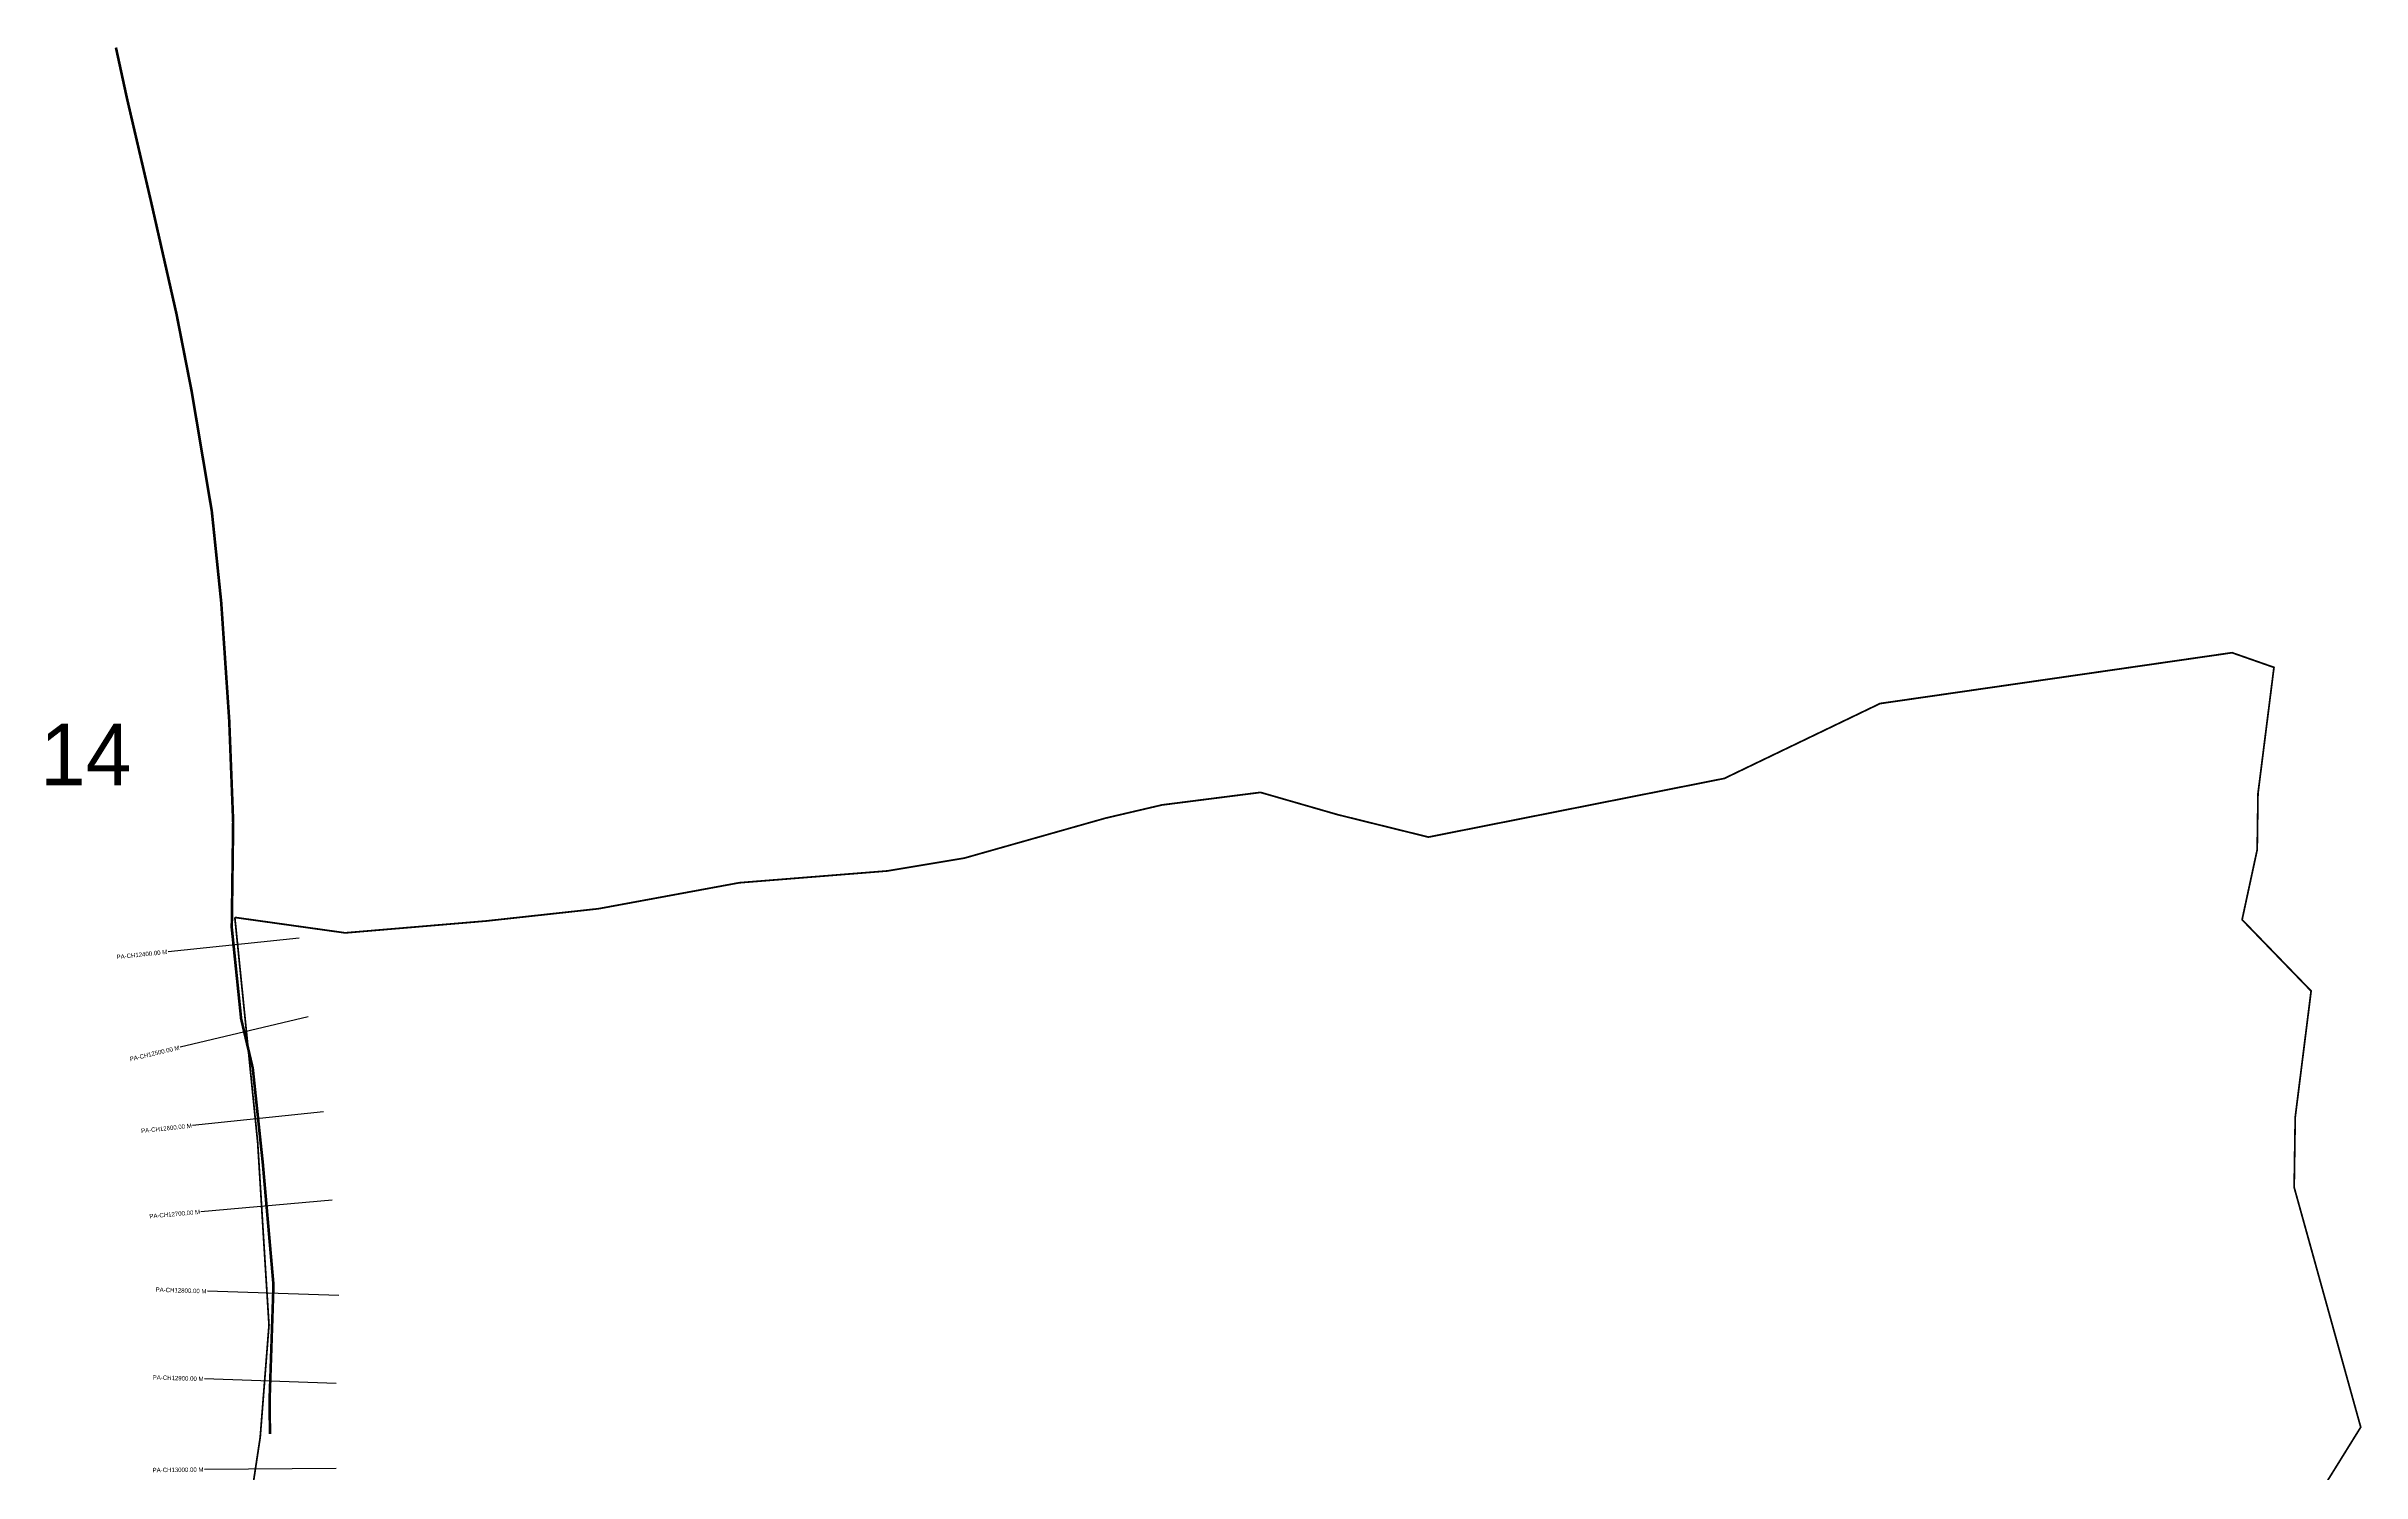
# Model space of a CAD drawing. Header units: metres. Extents: x 260752 to 263393, y 2214895 to 2218417.
# Drawn here: x 260756 to 263393, y 2216792 to 2218417 of the extents above; entities that cross this region are included whole.
import ezdxf
from ezdxf.enums import TextEntityAlignment as Align

# ---------------------------------------------------------------- set-up
doc = ezdxf.new("R2010")
doc.units = ezdxf.units.M
for name, color, linetype in [('CS', 134, 'Continuous'), ('CSMark', 6, 'Continuous'), ('NATURALLY PROTECTED', 3, 'Continuous')]:
    doc.layers.add(name, color=color, linetype=linetype)

msp = doc.modelspace()

# ---------------------------------------------------------------- linework, layer by layer
at = {"color": 6, "const_width": 2}
for points in [[(260971, 2217424.6), (261096.7, 2217407), (261256.9, 2217420.5), (261385.1, 2217434.5), (261545.5, 2217464.1), (261713.7, 2217477.5), (261801.9, 2217492.2), (261962.6, 2217537.7), (262026.8, 2217552.7), (262139, 2217567), (262226.7, 2217541.7), (262330.2, 2217516.1), (262667.2, 2217582.9), (262844.5, 2217668.2), (263245.4, 2217726.1), (263293.1, 2217709.4), (263274.9, 2217565.7), (263274, 2217501.7), (263256.8, 2217422), (263335.4, 2217340.8), (263317.3, 2217197.1), (263316.1, 2217117.1), (263391.9, 2216844), (263293.5, 2216685.5)], [(260973.3, 2216656.9), (260999.9, 2216832.5), (261009.9, 2216960.3), (261003.4, 2217064.4), (260997, 2217168.5), (260971, 2217424.6)]]:
    msp.add_lwpolyline(points, dxfattribs=at)
at = {"layer": 'CS'}
for p, q in [((261044.2, 2217400.8), (260895, 2217385.5)), ((261044.2, 2217400.8), (260895, 2217385.5)), ((261054.7, 2217311.3), (260908.7, 2217276.7)), ((261054.7, 2217311.3), (260908.7, 2217276.7)), ((261072.1, 2217203.3), (260922.9, 2217187.6)), ((261072.1, 2217203.3), (260922.9, 2217187.6)), ((261081.8, 2217102.5), (260932.4, 2217089.4)), ((261081.8, 2217102.5), (260932.4, 2217089.4)), ((261089.6, 2216993.8), (260939.7, 2216998.8)), ((261089.6, 2216993.8), (260939.7, 2216998.8)), ((261086.3, 2216893.9), (260936.4, 2216898.9)), ((261086.3, 2216893.9), (260936.4, 2216898.9)), ((261086.3, 2216797), (260936.3, 2216795.7)), ((261086.3, 2216797), (260936.3, 2216795.7))]:
    msp.add_line(p, q, dxfattribs=at)
at = {"layer": 'NATURALLY PROTECTED', "const_width": 3, "flags": 128}
msp.add_lwpolyline([(260835.6, 2218415.3), (260848.1, 2218357.8), (260875.9, 2218238.5), (260904.5, 2218112.2), (260921.8, 2218024), (260944.8, 2217887.1), (260955.5, 2217783.5), (260964.6, 2217649.4), (260969.1, 2217533.1), (260967.5, 2217412.8), (260978.2, 2217309), (260991.4, 2217253), (261002.8, 2217145.1), (261015, 2217006), (261010.6, 2216875.3), (261011, 2216836.2)], dxfattribs=at)

# ---------------------------------------------------------------- texts
at = {"insert": (260749.2, 2217645.1), "char_height": 70, "attachment_point": 1}
msp.add_mtext_dynamic_manual_height_columns('14', width=95.172, gutter_width=1, heights=[0], dxfattribs=at)
at = {"layer": 'CSMark'}
for s, rotation, p in [('PA-CH12400.00 M', 5.8494, (260894, 2217385.4)), ('PA-CH12400.00 M', 5.8494, (260894, 2217385.4)), ('PA-CH12500.00 M', 13.3262, (260907.8, 2217276.5)), ('PA-CH12500.00 M', 13.3262, (260907.8, 2217276.5)), ('PA-CH12600.00 M', 6.0038, (260921.9, 2217187.5)), ('PA-CH12600.00 M', 6.0038, (260921.9, 2217187.5)), ('PA-CH12700.00 M', 5.0173, (260931.4, 2217089.3)), ('PA-CH12700.00 M', 5.0173, (260931.4, 2217089.3)), ('PA-CH12800.00 M', 358.086, (260938.7, 2216998.8)), ('PA-CH12800.00 M', 358.086, (260938.7, 2216998.8)), ('PA-CH12900.00 M', 358.086, (260935.4, 2216898.9)), ('PA-CH12900.00 M', 358.086, (260935.4, 2216898.9)), ('PA-CH13000.00 M', 0.5074, (260935.3, 2216795.7)), ('PA-CH13000.00 M', 0.5074, (260935.3, 2216795.7))]:
    msp.add_text(s, height=5, rotation=rotation, dxfattribs=at).set_placement(p, align=Align.MIDDLE_RIGHT)

doc.saveas('drawing.dxf')
